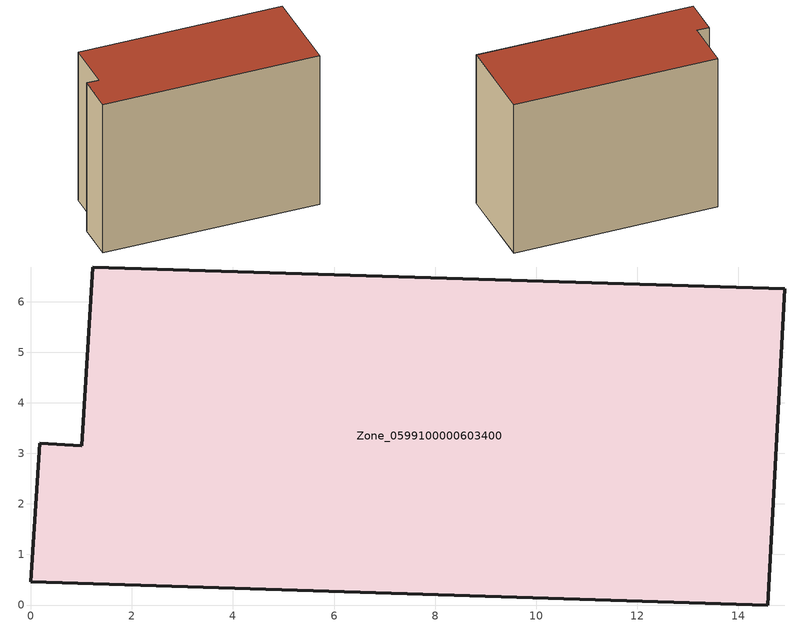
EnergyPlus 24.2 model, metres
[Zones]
Zone_0599100000603400
 floor ground (C_G): 14.58,0 0,0.46 0.18,3.2 1.01,3.15 1.22,6.69 14.92,6.26 z2.13
 wall outside (C_F): 1.01,3.15 0.18,3.2 0,0.46 14.58,0 14.92,6.26 1.22,6.69 1.01,3.15 z2.13:12.93
 roof outside (C_R): 14.92,6.26 1.22,6.69 1.01,3.15 0.18,3.2 0,0.46 14.58,0 z12.93
[BUILDING]
Pand.0599100000603400: North Axis=0; Terrain=City; Loads Convergence Tolerance Value=0.04; Temperature Convergence Tolerance Value=0.4; Solar Distribution=FullExterior; Maximum Number of Warmup Days=25; Minimum Number of Warmup Days=1
[Site:Location]
Rotterdam.The.Hague.AP_ZH_NLD Design_Conditions: Latitude=51.96; Longitude=4.45; Time Zone=1; Elevation=-4.5
[SITE:GROUNDTEMPERATURE:BUILDINGSURFACE]
18, 18, 18, 18, 18, 18, 18, 18, 18, 18, 18, 18
[MATERIAL] Thermal Absorptance=0.9; Solar Absorptance=0.7; Visible Absorptance=0.7
Name | Roughness | Thickness | Conductivity | Density | Specific Heat
G.TI.1946 | MediumSmooth | 0.15 | 1 | 540 | 1210
F.TI.1946 | Rough | 0.3 | 0.857143 | 1920 | 840
R.TI.1946 | MediumRough | 0.2 | 0.1 | 1500 | 1000
[CONSTRUCTION]
C_G: G.TI.1946
C_F: F.TI.1946
C_R: R.TI.1946
[ZONE]
Zone_0599100000603400: Type=1; Multiplier=1; Ceiling Height=Autocalculate; Volume=Autocalculate; Floor Area=autocalculate; Part of Total Floor Area=Yes
[ZONEINFILTRATION:DESIGNFLOWRATE]
Infil_Zone_0599100000603400: Zone or ZoneList or Space or SpaceList=Zone_0599100000603400; Schedule=AlwaysOn; Design Flow Rate Calculation Method=Flow/Area; Flow Rate per Floor Area=0.003; Constant Term Coefficient=1; Temperature Term Coefficient=0; Velocity Term Coefficient=0; Velocity Squared Term Coefficient=0
[HVACTEMPLATE:ZONE:IDEALLOADSAIRSYSTEM]
Zone_0599100000603400: Maximum Heating Supply Air Temperature=50; Minimum Cooling Supply Air Temperature=13; Maximum Heating Supply Air Humidity Ratio=0.0156; Minimum Cooling Supply Air Humidity Ratio=0.0077; Heating Limit=NoLimit; Cooling Limit=NoLimit; Dehumidification Control Type=ConstantSensibleHeatRatio; Cooling Sensible Heat Ratio=0.7; Dehumidification Setpoint=60; Humidification Control Type=None; Humidification Setpoint=30; Outdoor Air Method=None; Outdoor Air Flow Rate per Person=0.00944; Outdoor Air Flow Rate per Zone Floor Area=0; Outdoor Air Flow Rate per Zone=0; Demand Controlled Ventilation Type=None; Outdoor Air Economizer Type=NoEconomizer; Heat Recovery Type=None; Sensible Heat Recovery Effectiveness=0.7; Latent Heat Recovery Effectiveness=0.65
[ZONECONTROL:THERMOSTAT]
ThermostatControl_Zone_0599100000603400: Zone or ZoneList=Zone_0599100000603400; Control Type Schedule=DualSetpointControlType; Control 1=Thermostat_Zone_0599100000603400; Temperature Difference Between Cutout And Setpoint=0
[THERMOSTATSETPOINT:DUALSETPOINT]
Thermostat_Zone_0599100000603400: Heating Setpoint Temperature Schedule=HeatingSetpoint_Zone_0599100000603400; Cooling Setpoint Temperature Schedule=CoolingSetpoint_Zone_0599100000603400
[SCHEDULE:COMPACT]
HeatingSetpoint_Zone_0599100000603400: Through: 12/31, For: AllDays, Until: 24:00, 21
CoolingSetpoint_Zone_0599100000603400: Through: 12/31, For: AllDays, Until: 24:00, 24
DualSetpointControlType: Through: 12/31, For: AllDays, Until: 24:00, 4
AlwaysOn: Through: 12/31, For: AllDays, Until: 24:00, 1
